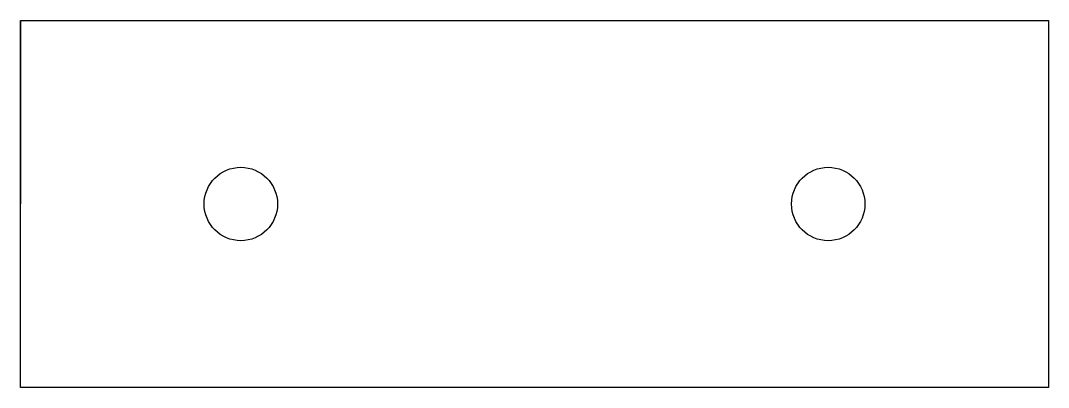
# Model space of a CAD drawing. Header units: millimetres. Extents: x 1826.4 to 1896.4, y 1598.6 to 1623.6.
import ezdxf

# ---------------------------------------------------------------- set-up
doc = ezdxf.new("R2010")
doc.units = ezdxf.units.MM

msp = doc.modelspace()

# ---------------------------------------------------------------- linework, layer by layer
for p, q in [((1826.406, 1623.558), (1896.406, 1623.558)), ((1826.406, 1598.558), (1826.406, 1623.558)), ((1826.406, 1623.558), (1826.406, 1611.058)), ((1896.406, 1623.558), (1896.406, 1598.558)), ((1896.406, 1598.558), (1826.406, 1598.558))]:
    msp.add_line(p, q)
for centre in [(1841.406, 1611.058), (1881.406, 1611.058)]:
    msp.add_circle(centre, 2.5)

doc.saveas('drawing.dxf')
